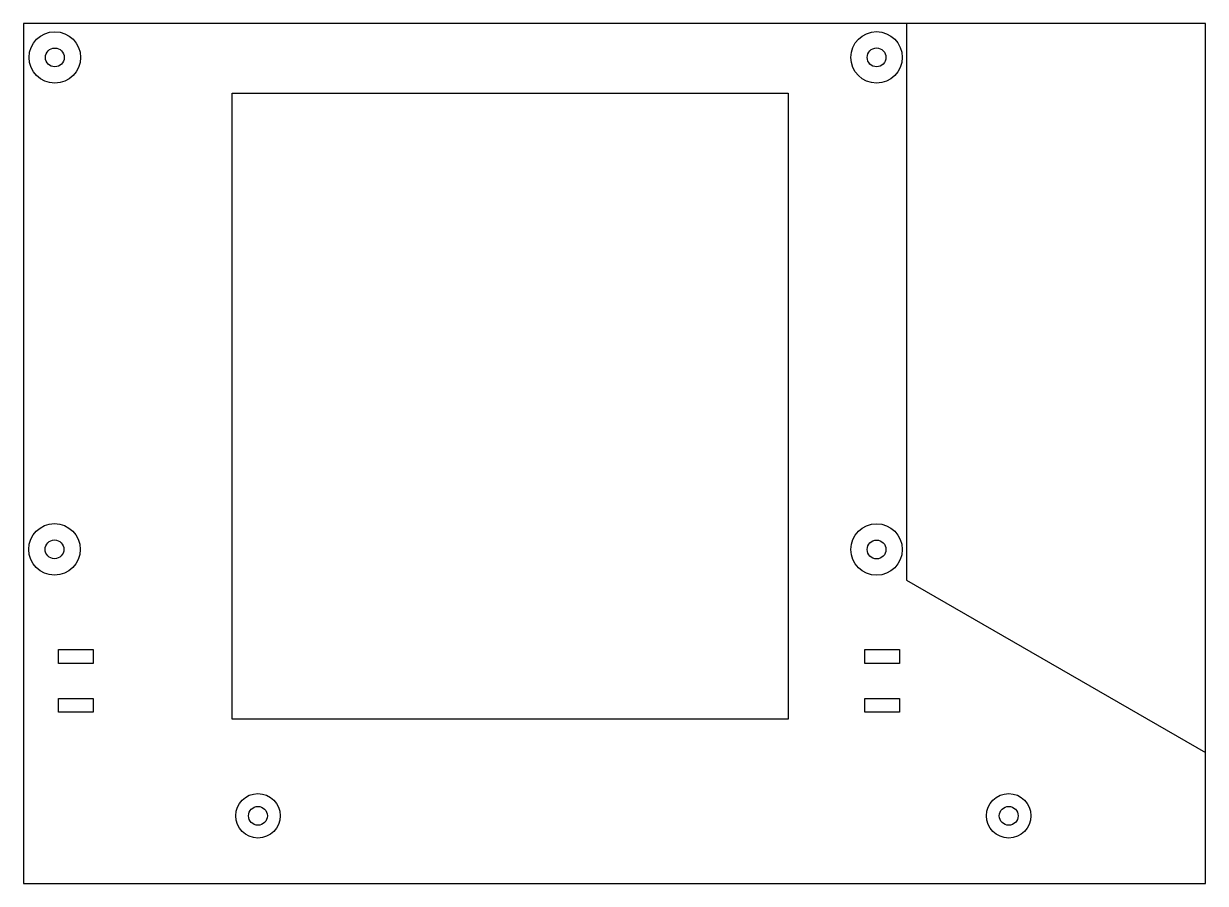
# Model space of a CAD drawing. Header units: millimetres. Extents: x 0 to 170, y -44 to 80.
import ezdxf

# ---------------------------------------------------------------- set-up
doc = ezdxf.new("R2010")
doc.units = ezdxf.units.MM
doc.layers.get('0').update_dxf_attribs({"linetype": 'CONTINUOUS'})

msp = doc.modelspace()

# ---------------------------------------------------------------- linework, layer by layer
for p, q in [((127, 80), (127, 0)), ((127, 0), (170, -24.79))]:
    msp.add_line(p, q)
for points in [[(0, -43.6), (170, -43.6), (170, 80), (0, 80)], [(30, 70), (110, 70), (110, -20), (30, -20)], [(5, -10), (10, -10), (10, -12), (5, -12)], [(121, -10), (126, -10), (126, -12), (121, -12)], [(5, -17), (10, -17), (10, -19), (5, -19)], [(121, -17), (126, -17), (126, -19), (121, -19)]]:
    msp.add_lwpolyline(points, close=True)
for centre, radius in [((4.49, 75.14), 3.7), ((122.7, 75.15), 3.7), ((122.7, 75.15), 1.35), ((4.49, 75.14), 1.35), ((4.44, 4.42), 3.7), ((122.7, 4.4), 3.7), ((4.44, 4.42), 1.35), ((122.7, 4.4), 1.35), ((33.71, -33.89), 3.2), ((141.71, -33.89), 3.2), ((33.71, -33.89), 1.35), ((141.71, -33.89), 1.35)]:
    msp.add_circle(centre, radius)

doc.saveas('drawing.dxf')
